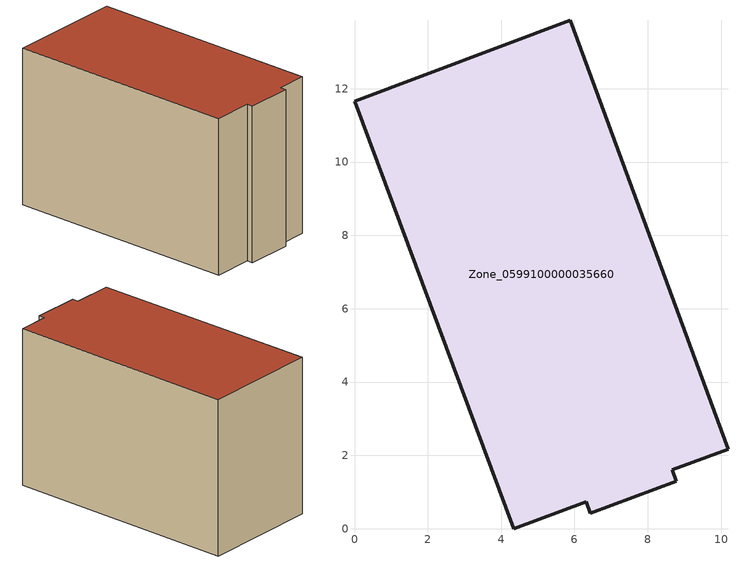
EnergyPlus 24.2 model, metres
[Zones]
Zone_0599100000035660
 floor ground (C_G): 0,11.66 5.89,13.87 10.19,2.17 8.67,1.6 8.78,1.29 6.43,0.42 6.32,0.73 4.34,0 z0
 wall outside (C_F): 5.89,13.87 0,11.66 4.34,0 6.32,0.73 6.43,0.42 8.78,1.29 8.67,1.6 10.19,2.17 5.89,13.87 z0:8.34
 roof outside (C_R): 8.78,1.29 8.67,1.6 10.19,2.17 5.89,13.87 0,11.66 4.34,0 6.32,0.73 6.43,0.42 z8.34
[BUILDING]
Pand.0599100000035660: North Axis=0; Terrain=City; Loads Convergence Tolerance Value=0.04; Temperature Convergence Tolerance Value=0.4; Solar Distribution=FullExterior; Maximum Number of Warmup Days=25; Minimum Number of Warmup Days=1
[Site:Location]
Rotterdam.The.Hague.AP_ZH_NLD Design_Conditions: Latitude=51.96; Longitude=4.45; Time Zone=1; Elevation=-4.5
[SITE:GROUNDTEMPERATURE:BUILDINGSURFACE]
18, 18, 18, 18, 18, 18, 18, 18, 18, 18, 18, 18
[MATERIAL] Thermal Absorptance=0.9; Solar Absorptance=0.7; Visible Absorptance=0.7
Name | Roughness | Thickness | Conductivity | Density | Specific Heat
G.TI.1946-1964 | MediumSmooth | 0.15 | 1 | 540 | 1210
F.TI.1946-1964 | Rough | 0.3 | 0.857143 | 1920 | 840
R.TI.1946-1964 | MediumRough | 0.2 | 0.277778 | 1500 | 1000
[CONSTRUCTION]
C_G: G.TI.1946-1964
C_F: F.TI.1946-1964
C_R: R.TI.1946-1964
[ZONE]
Zone_0599100000035660: Type=1; Multiplier=1; Ceiling Height=Autocalculate; Volume=Autocalculate; Floor Area=autocalculate; Part of Total Floor Area=Yes
[ZONEINFILTRATION:DESIGNFLOWRATE]
Infil_Zone_0599100000035660: Zone or ZoneList or Space or SpaceList=Zone_0599100000035660; Schedule=AlwaysOn; Design Flow Rate Calculation Method=Flow/Area; Flow Rate per Floor Area=0.003; Constant Term Coefficient=1; Temperature Term Coefficient=0; Velocity Term Coefficient=0; Velocity Squared Term Coefficient=0
[HVACTEMPLATE:ZONE:IDEALLOADSAIRSYSTEM]
Zone_0599100000035660: Maximum Heating Supply Air Temperature=50; Minimum Cooling Supply Air Temperature=13; Maximum Heating Supply Air Humidity Ratio=0.0156; Minimum Cooling Supply Air Humidity Ratio=0.0077; Heating Limit=NoLimit; Cooling Limit=NoLimit; Dehumidification Control Type=ConstantSensibleHeatRatio; Cooling Sensible Heat Ratio=0.7; Dehumidification Setpoint=60; Humidification Control Type=None; Humidification Setpoint=30; Outdoor Air Method=None; Outdoor Air Flow Rate per Person=0.00944; Outdoor Air Flow Rate per Zone Floor Area=0; Outdoor Air Flow Rate per Zone=0; Demand Controlled Ventilation Type=None; Outdoor Air Economizer Type=NoEconomizer; Heat Recovery Type=None; Sensible Heat Recovery Effectiveness=0.7; Latent Heat Recovery Effectiveness=0.65
[ZONECONTROL:THERMOSTAT]
ThermostatControl_Zone_0599100000035660: Zone or ZoneList=Zone_0599100000035660; Control Type Schedule=DualSetpointControlType; Control 1=Thermostat_Zone_0599100000035660; Temperature Difference Between Cutout And Setpoint=0
[THERMOSTATSETPOINT:DUALSETPOINT]
Thermostat_Zone_0599100000035660: Heating Setpoint Temperature Schedule=HeatingSetpoint_Zone_0599100000035660; Cooling Setpoint Temperature Schedule=CoolingSetpoint_Zone_0599100000035660
[SCHEDULE:COMPACT]
HeatingSetpoint_Zone_0599100000035660: Through: 12/31, For: AllDays, Until: 24:00, 21
CoolingSetpoint_Zone_0599100000035660: Through: 12/31, For: AllDays, Until: 24:00, 24
DualSetpointControlType: Through: 12/31, For: AllDays, Until: 24:00, 4
AlwaysOn: Through: 12/31, For: AllDays, Until: 24:00, 1
